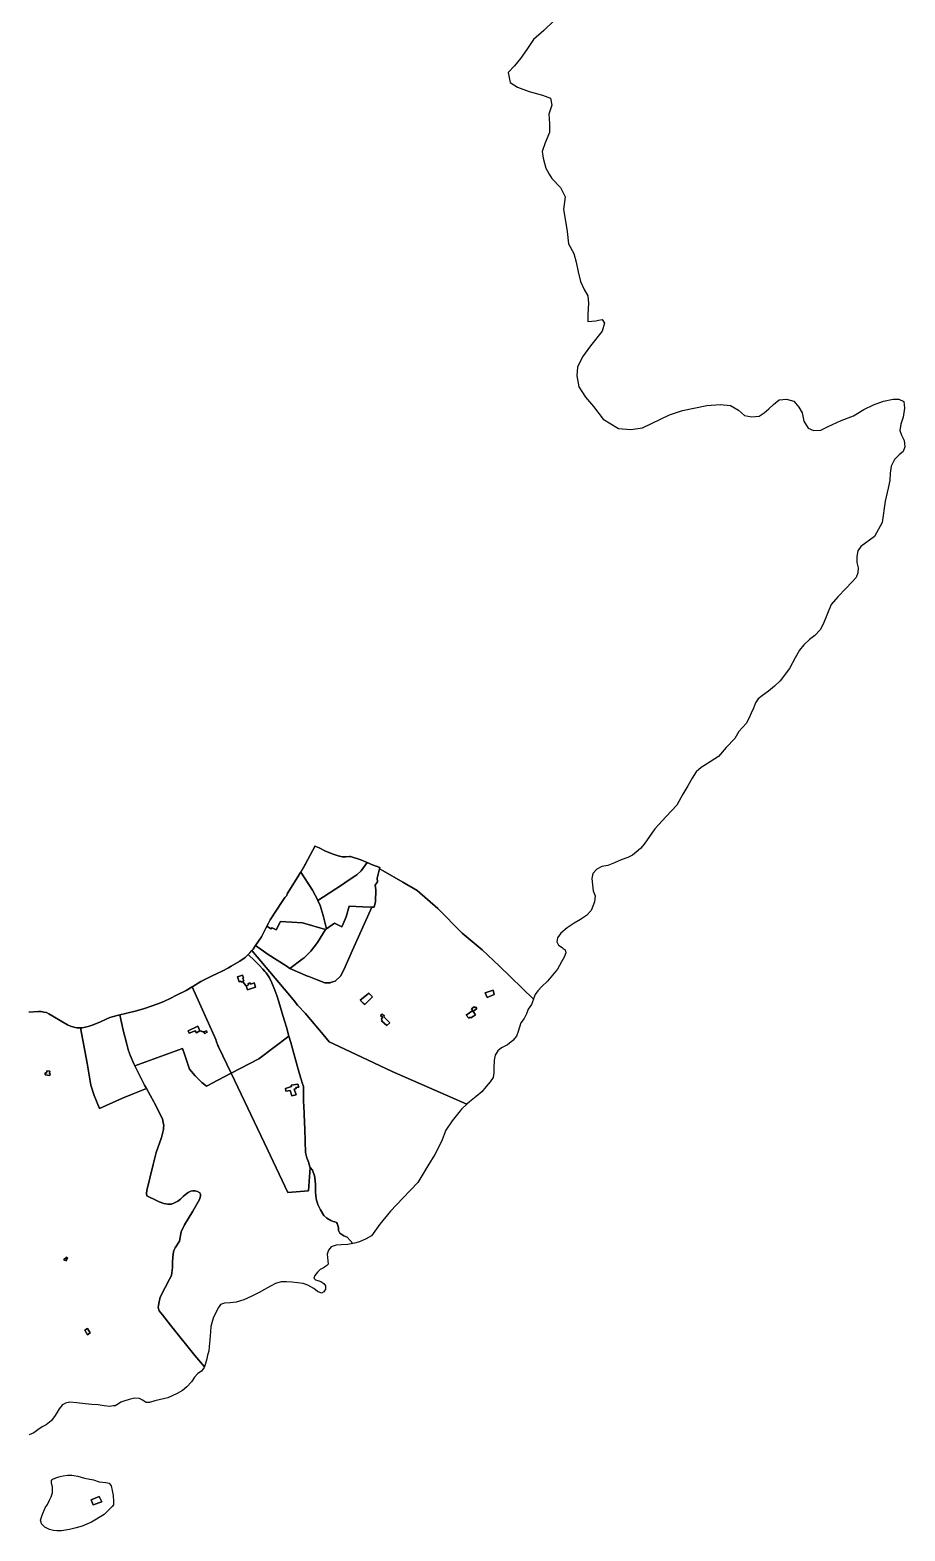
# Model space of a CAD drawing. Header units: metres. Extents: x 3 to 1027712, y 40 to 4430649.
# Drawn here: x 514460 to 516876, y 4409422 to 4413566 of the extents above; entities that cross this region are included whole.
import ezdxf

# ---------------------------------------------------------------- set-up
doc = ezdxf.new("R2010")
doc.units = ezdxf.units.M
doc.header["$MEASUREMENT"] = 0
doc.layers.add('A.ES.SDGC.CP.07003.cadastralparcel — CadastralParcel', color=1, linetype='Continuous')

msp = doc.modelspace()

# ---------------------------------------------------------------- linework, layer by layer
at = {"layer": 'A.ES.SDGC.CP.07003.cadastralparcel — CadastralParcel', "color": 7, "linetype": 'Continuous', "flags": 128}
for points in [[(515906.1, 4413590.4), (515879.1, 4413565.1), (515850.3, 4413539.7), (515831.7, 4413512.7), (515814.8, 4413487.4), (515797.9, 4413467.1), (515781, 4413448.5), (515786.1, 4413421.5), (515806.4, 4413408), (515838.5, 4413396.2), (515875.7, 4413386), (515897.6, 4413377.6), (515901, 4413359), (515892.6, 4413333.7), (515894.3, 4413308.4), (515894.3, 4413283), (515882.4, 4413254.3), (515874, 4413230.7), (515877.4, 4413212.1), (515884.1, 4413185.1), (515894, 4413168.4), (515901, 4413156.4), (515924.7, 4413131), (515938.2, 4413105.7), (515933.1, 4413070.2), (515938.5, 4413038.3), (515943.3, 4413010.1), (515946.7, 4412976.3), (515961.9, 4412949.3), (515968.7, 4412925.6), (515973.7, 4412898.6), (515980.5, 4412871.6), (515990.6, 4412849.6), (516000.8, 4412832.7), (516002.5, 4412812.5), (516000.8, 4412780.4), (516000.8, 4412761.8), (516022.8, 4412763.5), (516029.9, 4412764.9), (516039.7, 4412766.9), (516046.4, 4412756.7), (516039.7, 4412734.8), (516007.5, 4412694.2), (515985.6, 4412663.8), (515972, 4412635.1), (515970.4, 4412611.5), (515975.4, 4412581.1), (515994, 4412552.4), (516016, 4412527), (516043, 4412491.6), (516085.3, 4412466.2), (516119.1, 4412462.9), (516151.2, 4412467.9), (516226, 4412504), (516262.1, 4412516), (516328.7, 4412529.9), (516365.7, 4412532.2), (516394.7, 4412529.9), (516416.7, 4412517.1), (516432.9, 4412502.1), (516453.7, 4412498.6), (516473.4, 4412499.8), (516487.2, 4412509), (516500, 4412520.6), (516512.7, 4412532.2), (516528.9, 4412544.9), (516548.6, 4412547.2), (516569.4, 4412541.4), (516583.3, 4412525.2), (516592.6, 4412509), (516597.2, 4412485.9), (516608.8, 4412467.4), (516623.8, 4412460.5), (516643.5, 4412461.6), (516664.3, 4412472), (516700.2, 4412488.2), (516733.8, 4412500.9), (516762.7, 4412518.3), (516789.3, 4412531), (516817.1, 4412541.4), (516843.7, 4412547.2), (516858.7, 4412547.2), (516872.6, 4412540.3), (516874.9, 4412521.8), (516871.5, 4412497.5), (516864.5, 4412477.8), (516862.2, 4412460.5), (516866.8, 4412447.7), (516871.2, 4412438.4), (516873.8, 4412432.7), (516876.1, 4412415.4), (516871.5, 4412402.6), (516859.9, 4412393.4), (516847.2, 4412380.7), (516837.9, 4412362.2), (516835.6, 4412342.5), (516834.4, 4412322.9), (516829.8, 4412300.9), (516821.7, 4412265.1), (516812.9, 4412206.2), (516792.1, 4412167.6), (516754.6, 4412140.4), (516745.7, 4412128), (516743.3, 4412113.1), (516743.3, 4412096.5), (516746.8, 4412081.1), (516746.2, 4412067.4), (516740.9, 4412054.4), (516728.4, 4412040.7), (516713.6, 4412025.3), (516690.4, 4412001), (516672, 4411980.2), (516650.5, 4411925.8), (516641.6, 4411910.4), (516626.8, 4411894.9), (516612.5, 4411883.1), (516597.1, 4411868.8), (516585.2, 4411854), (516573.3, 4411832.6), (516557.3, 4411803.5), (516531.6, 4411769.4), (516515.6, 4411754.6), (516499.5, 4411740.9), (516482.9, 4411729), (516470.4, 4411719.5), (516463.3, 4411708.3), (516457.9, 4411694), (516451.4, 4411680.4), (516444.9, 4411665.5), (516437.2, 4411651.9), (516427.7, 4411640.6), (516417, 4411629.3), (516406.3, 4411610.4), (516382.5, 4411585.4), (516361.7, 4411560.5), (516328.1, 4411539.3), (516313.3, 4411529.8), (516299.6, 4411518.5), (516288.3, 4411500.7), (516277, 4411479.9), (516262.8, 4411456.8), (516246.2, 4411426.5), (516217.1, 4411394.5), (516185.6, 4411361.2), (516156.3, 4411318.7), (516145.6, 4411306.3), (516134.3, 4411296.2), (516123.6, 4411287.9), (516111.2, 4411281.9), (516092.2, 4411275.4), (516073.7, 4411267.1), (516055.3, 4411260), (516039.3, 4411256.4), (516025, 4411249.3), (516014.3, 4411237.4), (516012, 4411223.8), (516013.7, 4411206.6), (516015.5, 4411190), (516020.3, 4411175.7), (516019.1, 4411159.7), (516009.5, 4411135.1), (515996.5, 4411122), (515980.4, 4411110.1), (515963.2, 4411100.6), (515943, 4411087.6), (515926.4, 4411072.7), (515916.3, 4411060.3), (515914.5, 4411049), (515919.2, 4411039.5), (515929.3, 4411033), (515932.8, 4411030.4), (515938.3, 4411026.5), (515940, 4411018.7), (515935.3, 4411006.9), (515928.2, 4410993.8), (515916.3, 4410973.6), (515889.3, 4410940), (515873.9, 4410925.1), (515862.6, 4410913.3), (515854.9, 4410903.8), (515850.7, 4410891.9), (515850.4, 4410890.9), (515755.6, 4410983), (515708.8, 4411026.5), (515653.5, 4411073.1), (515586.2, 4411141), (515529.2, 4411190.2), (515490.1, 4411213.6), (515435.1, 4411244.5), (515425.4, 4411250), (515426.5, 4411254.4), (515403.6, 4411262.5), (515397.9, 4411264.8), (515391.1, 4411267.6), (515373.6, 4411274.8), (515345.2, 4411284.2), (515342.6, 4411284), (515332.8, 4411283.6), (515331.9, 4411283.5), (515322.4, 4411283.8), (515311, 4411286.4), (515297, 4411290.7), (515276.2, 4411299.2), (515258.8, 4411308), (515249.7, 4411312.4), (515247.3, 4411313.5), (515220.6, 4411264.3), (515200, 4411228.1), (515170.7, 4411181.6), (515170.7, 4411180.9), (515169.3, 4411176.9), (515165.9, 4411172.8), (515164.2, 4411171.5), (515156.6, 4411160), (515123.7, 4411110), (515118.8, 4411100.5), (515111.7, 4411086.8), (515099.3, 4411062.9), (515083, 4411038.3), (515076.5, 4411028.5), (515073.7, 4411025.5), (515065.6, 4411016.5), (515060, 4411011.2), (515054, 4411005.7), (515039.5, 4410995.2), (515016.1, 4410982.1), (515008, 4410976.9), (514991.3, 4410968), (514979.4, 4410962.3), (514961.9, 4410954), (514946.4, 4410946.9), (514932.2, 4410939.1), (514910.1, 4410925.8), (514908.3, 4410924.6), (514891.6, 4410914.2), (514863.3, 4410900.3), (514849.3, 4410893), (514830, 4410884.2), (514813.4, 4410878.1), (514794.5, 4410870.9), (514776.9, 4410864.5), (514754.8, 4410858.1), (514724.1, 4410850.7), (514708.7, 4410847.2), (514701.1, 4410845.5), (514680.4, 4410840), (514670.5, 4410835.8), (514655.3, 4410828.4), (514635.1, 4410819.9), (514621.4, 4410814.9), (514604.8, 4410811.1), (514600, 4410811.3), (514589.7, 4410811.7), (514581.8, 4410812.9), (514571.9, 4410816.2), (514564.3, 4410819.7), (514548.4, 4410828.7), (514523.9, 4410843.2), (514512.8, 4410850.3), (514506.4, 4410853.4), (514498.3, 4410855), (514491.4, 4410856.2), (514483.6, 4410856.2), (514456.8, 4410854.3)], [(514456.8, 4410854.3), (514483.6, 4410856.2), (514491.4, 4410856.2), (514498.3, 4410855), (514506.4, 4410853.4), (514512.8, 4410850.3), (514523.9, 4410843.2), (514548.4, 4410828.7), (514564.3, 4410819.7), (514571.9, 4410816.2), (514581.8, 4410812.9), (514589.7, 4410811.7), (514600, 4410811.3), (514606.3, 4410777.3), (514617.8, 4410713.5), (514628.7, 4410653.2), (514637.9, 4410624.4), (514652.3, 4410588.8), (514716.1, 4410616.9), (514744.9, 4410629.6), (514781.6, 4410644.2), (514802.1, 4410607.1), (514804.1, 4410603.6), (514811.3, 4410589.4), (514818.4, 4410575.5), (514825.9, 4410560.6), (514828, 4410550.5), (514829.6, 4410541.5), (514829.3, 4410535.9), (514829, 4410530.3), (514823.2, 4410509.1), (514808.3, 4410467.2), (514800.3, 4410434.3), (514783.3, 4410362.2), (514781.7, 4410354.2), (514783.3, 4410347.3), (514790.7, 4410343.6), (514804, 4410337.7), (514816.8, 4410331.4), (514830.1, 4410326.6), (514841.2, 4410324.5), (514850.8, 4410324.5), (514859.8, 4410328.2), (514868.8, 4410333), (514876.3, 4410338.8), (514883.7, 4410345.7), (514889.6, 4410351.5), (514897, 4410356.9), (514904.4, 4410360.6), (514910.3, 4410361.6), (514916.7, 4410361.6), (514922.5, 4410360), (514928.9, 4410355.8), (514931, 4410352.1), (514931.5, 4410346.8), (514928.4, 4410337.2), (514909.8, 4410305.4), (514887.4, 4410267.7), (514877.9, 4410248), (514873.6, 4410222.5), (514861.4, 4410204.1), (514857.7, 4410196.7), (514856.1, 4410187.2), (514853.9, 4410165.9), (514853.4, 4410149.5), (514851.8, 4410135.1), (514850.8, 4410127.7), (514846, 4410117.6), (514833.2, 4410094.8), (514819.9, 4410068.2), (514817.3, 4410055), (514815.2, 4410044.9), (514814.1, 4410039), (514817.3, 4410030.5), (514826.3, 4410018.9), (514848.6, 4409990.7), (514915.1, 4409907.1), (514941.8, 4409875.3), (514941.2, 4409873.5), (514934.1, 4409864), (514923.4, 4409856.9), (514914.5, 4409846.8), (514906.2, 4409833.7), (514893.7, 4409820.1), (514881.8, 4409810.6), (514867, 4409801.7), (514840.8, 4409789.8), (514804.8, 4409781.9), (514790.5, 4409777.1), (514781, 4409777.1), (514770.9, 4409783.1), (514762.6, 4409788.4), (514748.9, 4409789), (514734.1, 4409785.4), (514719.2, 4409780.7), (514710.9, 4409777.7), (514704.4, 4409773.6), (514695.5, 4409768.2), (514690.1, 4409767.6), (514681.2, 4409766.4), (514665.2, 4409768.2), (514648.6, 4409770.6), (514631.3, 4409771.8), (514612.9, 4409773.6), (514589.8, 4409776.5), (514570.2, 4409777.7), (514558.3, 4409775.3), (514552.3, 4409771.6), (514548.8, 4409769.4), (514541.1, 4409759.9), (514534.5, 4409748.7), (514528, 4409738), (514519.1, 4409726.7), (514505.4, 4409715.4), (514494.1, 4409709.5), (514481.7, 4409701.8), (514471, 4409693.5), (514457.9, 4409687.5)]]:
    msp.add_lwpolyline(points, dxfattribs=at)
for points in [[(515240.3, 4411191.1), (515207.7, 4411241.6), (515220.6, 4411264.3), (515247.3, 4411313.5), (515249.7, 4411312.4), (515258.8, 4411308), (515276.2, 4411299.2), (515297, 4411290.7), (515311, 4411286.4), (515322.4, 4411283.8), (515331.9, 4411283.5), (515332.8, 4411283.6), (515342.6, 4411284), (515345.2, 4411284.2), (515373.6, 4411274.8), (515391.1, 4411267.6), (515374.3, 4411244.5), (515363.2, 4411234), (515336.4, 4411216.2), (515322.9, 4411207.3), (515286.5, 4411183.5), (515255.5, 4411163.4), (515255.1, 4411164.2), (515240.3, 4411191.1)], [(515403.6, 4411262.5), (515426.5, 4411254.4), (515425.4, 4411250), (515419.1, 4411224.4), (515420, 4411214.6), (515413.6, 4411205.6), (515415.3, 4411192.8), (515414.4, 4411160), (515411, 4411144.3), (515404.2, 4411144.3), (515379.1, 4411145.5), (515379.1, 4411145.6), (515341.6, 4411147), (515333.4, 4411118.2), (515325.4, 4411098.1), (515321.7, 4411090.5), (515301, 4411100.8), (515278.7, 4411085.2), (515269.5, 4411121.6), (515261.1, 4411149.6), (515255.5, 4411163.4), (515286.5, 4411183.5), (515322.9, 4411207.3), (515336.4, 4411216.2), (515363.2, 4411234), (515374.3, 4411244.5), (515391.1, 4411267.6), (515397.9, 4411264.8), (515403.6, 4411262.5)], [(515073.7, 4411025.5), (515076.5, 4411028.5), (515083, 4411038.3), (515118.3, 4411013.9), (515167.2, 4410982.6), (515177.9, 4410975.4), (515226.2, 4410953.9), (515229.9, 4410952.7), (515253.3, 4410943.9), (515274.6, 4410935.6), (515289.2, 4410936.1), (515292.8, 4410937.3), (515302.7, 4410940.7), (515317.2, 4410954.2), (515326.6, 4410971.9), (515351, 4411025.4), (515404.2, 4411144.3), (515411, 4411144.3), (515414.4, 4411160), (515415.3, 4411192.8), (515413.6, 4411205.6), (515420, 4411214.6), (515419.1, 4411224.4), (515425.4, 4411250), (515435.1, 4411244.5), (515490.1, 4411213.6), (515529.2, 4411190.2), (515586.2, 4411141), (515653.5, 4411073.1), (515708.8, 4411026.5), (515755.6, 4410983), (515850.4, 4410890.9), (515844.8, 4410875.9), (515835.9, 4410862.8), (515831.1, 4410850.4), (515824.6, 4410837.3), (515815.7, 4410824.9), (515811.5, 4410813.6), (515808, 4410801.1), (515803.2, 4410788.7), (515793.7, 4410776.8), (515778.3, 4410764.9), (515762.2, 4410756.6), (515752.1, 4410748.3), (515745, 4410736.4), (515742, 4410722.2), (515741.3, 4410699.2), (515741.3, 4410687.4), (515739.6, 4410674.3), (515730.7, 4410661.9), (515720, 4410649.4), (515707.5, 4410635.1), (515692, 4410622.1), (515673.6, 4410607.3), (515666.3, 4410600.5), (515460, 4410690.9), (515376.8, 4410730), (515300, 4410766.2), (515286, 4410772.8), (515269.7, 4410792.7), (515225.1, 4410846), (515220.8, 4410850.6), (515198.9, 4410874.4), (515186.8, 4410889.9), (515073.3, 4411025), (515073.7, 4411025.5)], [(515206.2, 4411239), (515207.7, 4411241.6), (515240.3, 4411191.1), (515255.1, 4411164.2), (515255.5, 4411163.4), (515261.1, 4411149.6), (515269.5, 4411121.6), (515278.7, 4411085.2), (515276.4, 4411082.7), (515213.2, 4411100.9), (515182.4, 4411103.4), (515151.9, 4411104.6), (515139.9, 4411082.4), (515130.4, 4411086.6), (515127.8, 4411087.7), (515125.8, 4411084.4), (515124.4, 4411085.3), (515114.3, 4411091.7), (515118.8, 4411100.5), (515123.7, 4411110), (515156.6, 4411160), (515164.2, 4411171.5), (515165.9, 4411172.8), (515169.3, 4411176.9), (515170.7, 4411180.9), (515170.7, 4411181.6), (515200, 4411228.1), (515206.2, 4411239)], [(515226.2, 4410953.9), (515177.9, 4410975.4), (515212.1, 4411000.6), (515217.2, 4411004.4), (515229.5, 4411016.9), (515235.5, 4411023), (515253.9, 4411047.4), (515276.4, 4411082.7), (515278.7, 4411085.2), (515301, 4411100.8), (515321.7, 4411090.5), (515325.4, 4411098.1), (515333.4, 4411118.2), (515341.6, 4411147), (515379.1, 4411145.6), (515379.1, 4411145.5), (515404.2, 4411144.3), (515351, 4411025.4), (515326.6, 4410971.9), (515317.2, 4410954.2), (515302.7, 4410940.7), (515292.8, 4410937.3), (515289.2, 4410936.1), (515274.6, 4410935.6), (515253.3, 4410943.9), (515229.9, 4410952.7), (515226.2, 4410953.9)], [(515111.7, 4411086.8), (515114.3, 4411091.7), (515124.4, 4411085.3), (515125.8, 4411084.4), (515127.8, 4411087.7), (515130.4, 4411086.6), (515139.9, 4411082.4), (515151.9, 4411104.6), (515182.4, 4411103.4), (515213.2, 4411100.9), (515276.4, 4411082.7), (515253.9, 4411047.4), (515235.5, 4411023), (515229.5, 4411016.9), (515217.2, 4411004.4), (515212.1, 4411000.6), (515177.9, 4410975.4), (515167.2, 4410982.6), (515118.3, 4411013.9), (515083, 4411038.3), (515099.3, 4411062.9), (515111.7, 4411086.8)], [(515150.1, 4410874), (515146.6, 4410886.2), (515141.6, 4410901.1), (515136.4, 4410915.5), (515128.2, 4410936.1), (515121.8, 4410949.6), (515112.5, 4410963.1), (515109.1, 4410967), (515103.1, 4410973.6), (515093, 4410984.4), (515081.1, 4410996.5), (515063, 4411014), (515065.6, 4411016.5), (515067.5, 4411018.5), (515073.3, 4411025), (515186.8, 4410889.9), (515188, 4410888.4), (515188.6, 4410887.6), (515191.5, 4410884), (515198.9, 4410874.4), (515220.8, 4410850.6), (515225.1, 4410846), (515269.7, 4410792.7), (515286, 4410772.8), (515300, 4410766.2), (515376.8, 4410730), (515460, 4410690.9), (515666.3, 4410600.5), (515651.7, 4410587.1), (515626.1, 4410554.4), (515608.7, 4410529.1), (515596.3, 4410497.7), (515578.4, 4410461.5), (515558.8, 4410430), (515531.5, 4410384.3), (515489.9, 4410341.6), (515455.8, 4410305.7), (515426.7, 4410269.5), (515403.5, 4410236.8), (515388.1, 4410228.5), (515369.7, 4410220.8), (515356, 4410216.7), (515351.9, 4410215.9), (515344.6, 4410224), (515336.1, 4410233.4), (515326.7, 4410237.1), (515315.8, 4410244.7), (515312.1, 4410252.2), (515312.1, 4410259.3), (515310.7, 4410265.4), (515308.8, 4410271.5), (515306.4, 4410274.4), (515302.2, 4410275.8), (515297, 4410277.2), (515290.8, 4410279.6), (515280, 4410286.1), (515272, 4410293.2), (515262.5, 4410308.8), (515255.5, 4410323.8), (515250.3, 4410339.4), (515248.9, 4410357.3), (515248.4, 4410379), (515246.4, 4410398.2), (515246, 4410402.8), (515240.3, 4410418.3), (515234, 4410425.4), (515232.6, 4410427.1), (515230.3, 4410439.1), (515225.1, 4410452.5), (515221.2, 4410467.3), (515219.7, 4410498.8), (515218.8, 4410531.5), (515217.6, 4410571.1), (515216.2, 4410598.4), (515215.9, 4410604.7), (515215.8, 4410643.6), (515215.3, 4410649.3), (515210.6, 4410662.5), (515208.7, 4410669.6), (515207.4, 4410674.2), (515206.2, 4410678.8), (515204, 4410687), (515191.4, 4410730.4), (515180.5, 4410770.8), (515175.4, 4410788.6), (515168.2, 4410813.2), (515158.8, 4410845.4), (515150.1, 4410874)], [(515062, 4411013.1), (515063, 4411014), (515081.1, 4410996.5), (515093, 4410984.4), (515103.1, 4410973.6), (515109.1, 4410967), (515112.5, 4410963.1), (515121.8, 4410949.6), (515128.2, 4410936.1), (515136.4, 4410915.5), (515141.6, 4410901.1), (515146.6, 4410886.2), (515150.1, 4410874), (515158.8, 4410845.4), (515168.2, 4410813.2), (515175.4, 4410788.6), (515092, 4410726.3), (515015.8, 4410686.1), (514981.1, 4410758.7), (514980.8, 4410759.6), (514979.1, 4410763), (514974.8, 4410775.5), (514973.7, 4410779.2), (514908.3, 4410924.6), (514910.1, 4410925.8), (514932.2, 4410939.1), (514946.4, 4410946.9), (514961.9, 4410954), (514979.4, 4410962.3), (514991.3, 4410968), (515008, 4410976.9), (515016.1, 4410982.1), (515039.5, 4410995.2), (515054, 4411005.7), (515060, 4411011.2), (515062, 4411013.1)], [(515047.9, 4410948.9), (515050.9, 4410940.8), (515047.2, 4410939.3), (515057.9, 4410927.5), (515063.7, 4410929.7), (515062.4, 4410933.4), (515067.9, 4410935.5), (515069.3, 4410932), (515074.4, 4410933.9), (515079, 4410935.6), (515080.7, 4410930.6), (515082.9, 4410923.9), (515061.3, 4410916), (515057.6, 4410927.2), (515046.8, 4410939.1), (515043.5, 4410937.7), (515042.6, 4410940.2), (515037.5, 4410938.4), (515035.8, 4410943.9), (515033, 4410951.8), (515047.4, 4410957), (515050, 4410949.7), (515047.9, 4410948.9)], [(515047.9, 4410948.9), (515050, 4410949.7), (515047.4, 4410957), (515033, 4410951.8), (515035.8, 4410943.9), (515037.5, 4410938.4), (515042.6, 4410940.2), (515043.5, 4410937.7), (515046.8, 4410939.1), (515057.6, 4410927.2), (515061.3, 4410916), (515082.9, 4410923.9), (515080.7, 4410930.6), (515079, 4410935.6), (515074.4, 4410933.9), (515069.3, 4410932), (515067.9, 4410935.5), (515062.4, 4410933.4), (515063.7, 4410929.7), (515057.9, 4410927.5), (515047.2, 4410939.3), (515050.9, 4410940.8), (515047.9, 4410948.9)], [(514717.3, 4410805.2), (514708.7, 4410847.2), (514724.1, 4410850.7), (514754.8, 4410858.1), (514776.9, 4410864.5), (514794.5, 4410870.9), (514813.4, 4410878.1), (514830, 4410884.2), (514849.3, 4410893), (514863.3, 4410900.3), (514891.6, 4410914.2), (514908.3, 4410924.6), (514973.7, 4410779.2), (514974.8, 4410775.5), (514979.1, 4410763), (514980.8, 4410759.6), (514981.1, 4410758.7), (515015.8, 4410686.1), (514961.2, 4410657.3), (514954.7, 4410653.8), (514947.9, 4410650.2), (514934.8, 4410660.1), (514916.6, 4410678.5), (514900.9, 4410697.7), (514886.7, 4410739.1), (514881.7, 4410754.3), (514750.1, 4410706.3), (514747.1, 4410712.3), (514737.1, 4410736.1), (514736.3, 4410738.1), (514735.4, 4410740.3), (514733.8, 4410744.1), (514732.7, 4410748.1), (514731.5, 4410751.9), (514727.4, 4410765.9), (514717.3, 4410805.2)], [(515380.5, 4410879.9), (515371.9, 4410888.2), (515389.7, 4410902), (515396, 4410907), (515405.9, 4410897.3), (515384.5, 4410876.1), (515380.5, 4410879.9)], [(515371.9, 4410888.2), (515380.5, 4410879.9), (515384.5, 4410876.1), (515405.9, 4410897.3), (515396, 4410907), (515389.7, 4410902), (515371.9, 4410888.2)], [(515716.7, 4410908), (515739.1, 4410915.3), (515742.1, 4410903.3), (515722.4, 4410894.9), (515716.7, 4410908)], [(515716.7, 4410908), (515722.4, 4410894.9), (515742.1, 4410903.3), (515739.1, 4410915.3), (515716.7, 4410908)], [(515683.5, 4410856.6), (515690, 4410847.1), (515684.6, 4410843.4), (515677.6, 4410838.6), (515675.3, 4410840.5), (515671.6, 4410837.7), (515664.9, 4410846.2), (515682.6, 4410859.1), (515679.4, 4410863.9), (515687, 4410869.3), (515689.3, 4410867.2), (515691.5, 4410868.9), (515694.1, 4410865.2), (515683.5, 4410856.6)], [(515683.5, 4410856.6), (515694.1, 4410865.2), (515691.5, 4410868.9), (515689.3, 4410867.2), (515687, 4410869.3), (515679.4, 4410863.9), (515682.6, 4410859.1), (515664.9, 4410846.2), (515671.6, 4410837.7), (515675.3, 4410840.5), (515677.6, 4410838.6), (515684.6, 4410843.4), (515690, 4410847.1), (515683.5, 4410856.6)], [(514600, 4410811.3), (514604.8, 4410811.1), (514621.4, 4410814.9), (514635.1, 4410819.9), (514655.3, 4410828.4), (514670.5, 4410835.8), (514680.4, 4410840), (514701.1, 4410845.5), (514708.7, 4410847.2), (514717.3, 4410805.2), (514727.4, 4410765.9), (514731.5, 4410751.9), (514732.7, 4410748.1), (514733.8, 4410744.1), (514735.4, 4410740.3), (514736.3, 4410738.1), (514737.1, 4410736.1), (514747.1, 4410712.3), (514750.1, 4410706.3), (514776.9, 4410652.8), (514781.6, 4410644.2), (514744.9, 4410629.6), (514716.1, 4410616.9), (514652.3, 4410588.8), (514637.9, 4410624.4), (514628.7, 4410653.2), (514617.8, 4410713.5), (514606.3, 4410777.3), (514600, 4410811.3)], [(514897.4, 4410803.4), (514923.7, 4410815.9), (514929.2, 4410803.3), (514940.5, 4410800), (514947.8, 4410803.6), (514950, 4410799.4), (514942.7, 4410795.8), (514940.5, 4410799.8), (514929, 4410803.1), (514919.8, 4410798), (514916.5, 4410803.4), (514899.7, 4410796.3), (514897.4, 4410803.4)], [(514897.4, 4410803.4), (514899.7, 4410796.3), (514916.5, 4410803.4), (514919.8, 4410798), (514929, 4410803.1), (514940.5, 4410799.8), (514942.7, 4410795.8), (514950, 4410799.4), (514947.8, 4410803.6), (514940.5, 4410800), (514929.2, 4410803.3), (514923.7, 4410815.9), (514897.4, 4410803.4)], [(515437.1, 4410841.4), (515453.4, 4410825.4), (515445.8, 4410817.5), (515430.7, 4410830.7), (515432.6, 4410833.3), (515430.3, 4410835.9), (515434.6, 4410839.8), (515428.5, 4410845.5), (515432.4, 4410849.1), (515439.3, 4410843.4), (515437.1, 4410841.4)], [(515437.1, 4410841.4), (515439.3, 4410843.4), (515432.4, 4410849.1), (515428.5, 4410845.5), (515434.6, 4410839.8), (515430.3, 4410835.9), (515432.6, 4410833.3), (515430.7, 4410830.7), (515445.8, 4410817.5), (515453.4, 4410825.4), (515437.1, 4410841.4)], [(515116.4, 4410475.3), (515015.8, 4410686.1), (515092, 4410726.3), (515175.4, 4410788.6), (515180.5, 4410770.8), (515191.4, 4410730.4), (515204, 4410687), (515206.2, 4410678.8), (515207.4, 4410674.2), (515208.7, 4410669.6), (515210.6, 4410662.5), (515215.3, 4410649.3), (515215.8, 4410643.6), (515215.9, 4410604.7), (515216.2, 4410598.4), (515217.6, 4410571.1), (515218.8, 4410531.5), (515219.7, 4410498.8), (515221.2, 4410467.3), (515225.1, 4410452.5), (515230.3, 4410439.1), (515232.6, 4410427.1), (515234, 4410425.4), (515229.6, 4410361.4), (515172.2, 4410356.8), (515116.4, 4410475.3)], [(514776.9, 4410652.8), (514750.1, 4410706.3), (514881.7, 4410754.3), (514886.7, 4410739.1), (514900.9, 4410697.7), (514916.6, 4410678.5), (514934.8, 4410660.1), (514947.9, 4410650.2), (514954.7, 4410653.8), (514961.2, 4410657.3), (515015.8, 4410686.1), (515116.4, 4410475.3), (515172.2, 4410356.8), (515229.6, 4410361.4), (515234, 4410425.4), (515240.3, 4410418.3), (515246, 4410402.8), (515246.4, 4410398.2), (515248.4, 4410379), (515248.9, 4410357.3), (515250.3, 4410339.4), (515255.5, 4410323.8), (515262.5, 4410308.8), (515272, 4410293.2), (515280, 4410286.1), (515290.8, 4410279.6), (515297, 4410277.2), (515302.2, 4410275.8), (515306.4, 4410274.4), (515308.8, 4410271.5), (515310.7, 4410265.4), (515312.1, 4410259.3), (515312.1, 4410252.2), (515315.8, 4410244.7), (515326.7, 4410237.1), (515336.1, 4410233.4), (515344.6, 4410224), (515351.9, 4410215.9), (515337.6, 4410213.1), (515319.8, 4410211.9), (515306.1, 4410211.3), (515291.9, 4410206.6), (515284.8, 4410197.7), (515280.6, 4410186.4), (515282.8, 4410168.2), (515284, 4410159.3), (515278.7, 4410154), (515270.4, 4410149.2), (515261.5, 4410143.9), (515253.7, 4410136.8), (515246.6, 4410127.3), (515244.2, 4410120.2), (515248.4, 4410115.4), (515254.9, 4410114.2), (515263.8, 4410110.7), (515271.6, 4410105.3), (515276.3, 4410098.8), (515276.3, 4410089.9), (515271.6, 4410082.2), (515265, 4410079.2), (515254.3, 4410083.4), (515244.2, 4410091.7), (515227.6, 4410101.2), (515214.5, 4410105.3), (515198.5, 4410107.7), (515183.1, 4410109.5), (515168.2, 4410110.1), (515154, 4410110.1), (515138.5, 4410105.9), (515124.3, 4410098.2), (515108.2, 4410088.7), (515092.8, 4410080.4), (515073.2, 4410070.3), (515050.6, 4410060.2), (515029.8, 4410054.3), (515012.6, 4410052.5), (514997.2, 4410051.3), (514986.5, 4410047.2), (514980.5, 4410039.5), (514974.6, 4410027), (514965.7, 4410009.8), (514959.7, 4409986.6), (514959, 4409972.6), (514956.6, 4409950.1), (514955.5, 4409931.7), (514953.7, 4409918.6), (514950.7, 4409907.9), (514948.3, 4409897.8), (514944.8, 4409884.8), (514941.8, 4409875.3), (514915.1, 4409907.1), (514848.6, 4409990.7), (514826.3, 4410018.9), (514817.3, 4410030.5), (514814.1, 4410039), (514815.2, 4410044.9), (514817.3, 4410055), (514819.9, 4410068.2), (514833.2, 4410094.8), (514846, 4410117.6), (514850.8, 4410127.7), (514851.8, 4410135.1), (514853.4, 4410149.5), (514853.9, 4410165.9), (514856.1, 4410187.2), (514857.7, 4410196.7), (514861.4, 4410204.1), (514873.6, 4410222.5), (514877.9, 4410248), (514887.4, 4410267.7), (514909.8, 4410305.4), (514928.4, 4410337.2), (514931.5, 4410346.8), (514931, 4410352.1), (514928.9, 4410355.8), (514922.5, 4410360), (514916.7, 4410361.6), (514910.3, 4410361.6), (514904.4, 4410360.6), (514897, 4410356.9), (514889.6, 4410351.5), (514883.7, 4410345.7), (514876.3, 4410338.8), (514868.8, 4410333), (514859.8, 4410328.2), (514850.8, 4410324.5), (514841.2, 4410324.5), (514830.1, 4410326.6), (514816.8, 4410331.4), (514804, 4410337.7), (514790.7, 4410343.6), (514783.3, 4410347.3), (514781.7, 4410354.2), (514783.3, 4410362.2), (514800.3, 4410434.3), (514808.3, 4410467.2), (514823.2, 4410509.1), (514829, 4410530.3), (514829.3, 4410535.9), (514829.6, 4410541.5), (514828, 4410550.5), (514825.9, 4410560.6), (514818.4, 4410575.5), (514811.3, 4410589.4), (514804.1, 4410603.6), (514802.1, 4410607.1), (514781.6, 4410644.2), (514776.9, 4410652.8)], [(514506.8, 4410693.1), (514515.4, 4410692), (514514.5, 4410685), (514516.2, 4410684.8), (514515.6, 4410679.5), (514501.9, 4410681.8), (514502.7, 4410686.9), (514505.9, 4410686.4), (514506.8, 4410693.1)], [(514506.8, 4410693.1), (514505.9, 4410686.4), (514502.7, 4410686.9), (514501.9, 4410681.8), (514515.6, 4410679.5), (514516.2, 4410684.8), (514514.5, 4410685), (514515.4, 4410692), (514506.8, 4410693.1)], [(515182.3, 4410649.6), (515181, 4410652.8), (515200.1, 4410656.3), (515202.3, 4410647.5), (515194.5, 4410646.4), (515195.5, 4410643.5), (515189.4, 4410642), (515195, 4410626.6), (515183.5, 4410623.4), (515179.1, 4410638.8), (515167.1, 4410636.6), (515165.4, 4410644.2), (515182.3, 4410649.6)], [(515182.3, 4410649.6), (515165.4, 4410644.2), (515167.1, 4410636.6), (515179.1, 4410638.8), (515183.5, 4410623.4), (515195, 4410626.6), (515189.4, 4410642), (515195.5, 4410643.5), (515194.5, 4410646.4), (515202.3, 4410647.5), (515200.1, 4410656.3), (515181, 4410652.8), (515182.3, 4410649.6)], [(514564.2, 4410176.5), (514560.4, 4410168), (514553.6, 4410171), (514555.3, 4410174.8), (514558.4, 4410173.4), (514560.3, 4410178.2), (514564.2, 4410176.5)], [(514564.2, 4410176.5), (514560.3, 4410178.2), (514558.4, 4410173.4), (514555.3, 4410174.8), (514553.6, 4410171), (514560.4, 4410168), (514564.2, 4410176.5)], [(514611.5, 4409976.6), (514619.2, 4409981.2), (514626.7, 4409969.5), (514619.3, 4409964.3), (514611.5, 4409976.6)], [(514611.5, 4409976.6), (514619.3, 4409964.3), (514626.7, 4409969.5), (514619.2, 4409981.2), (514611.5, 4409976.6)], [(514522.8, 4409538.6), (514522.5, 4409544.1), (514520.7, 4409551.1), (514520.1, 4409555.6), (514519.4, 4409559.7), (514519.7, 4409562.8), (514521.8, 4409564.9), (514524.2, 4409566.3), (514528.4, 4409567.7), (514532.2, 4409569.1), (514537, 4409570.5), (514543.3, 4409572.5), (514551.9, 4409574.6), (514564.4, 4409576), (514576.2, 4409576), (514592.1, 4409573.6), (514610.8, 4409568), (514635.4, 4409563.9), (514651.6, 4409558.3), (514669.6, 4409556.6), (514679.3, 4409554.2), (514684.5, 4409546.9), (514687.6, 4409534.1), (514689.7, 4409519.9), (514690.8, 4409503.3), (514690.8, 4409495), (514687.3, 4409489.8), (514665.1, 4409467.7), (514630.5, 4409446.9), (514604.5, 4409435.9), (514587.9, 4409430.7), (514569.9, 4409426.2), (514547.1, 4409423.1), (514534.6, 4409422.4), (514525.2, 4409424.1), (514514.5, 4409426.5), (514506.5, 4409430), (514501.4, 4409432.7), (514496.5, 4409437.6), (514492.3, 4409442.1), (514491, 4409446.9), (514489.6, 4409452.5), (514491, 4409457.7), (514494.4, 4409466), (514502.7, 4409486), (514508.3, 4409495.4), (514514.2, 4409507.8), (514519, 4409516.5), (514520.7, 4409522.4), (514522.1, 4409528.2), (514522.1, 4409533.4), (514522.8, 4409538.6)], [(514628.9, 4409508.2), (514651.3, 4409517.1), (514658.3, 4409502.6), (514634.8, 4409494.4), (514628.9, 4409508.2)], [(514628.9, 4409508.2), (514634.8, 4409494.4), (514658.3, 4409502.6), (514651.3, 4409517.1), (514628.9, 4409508.2)]]:
    msp.add_lwpolyline(points, close=True, dxfattribs=at)

doc.saveas('drawing.dxf')
